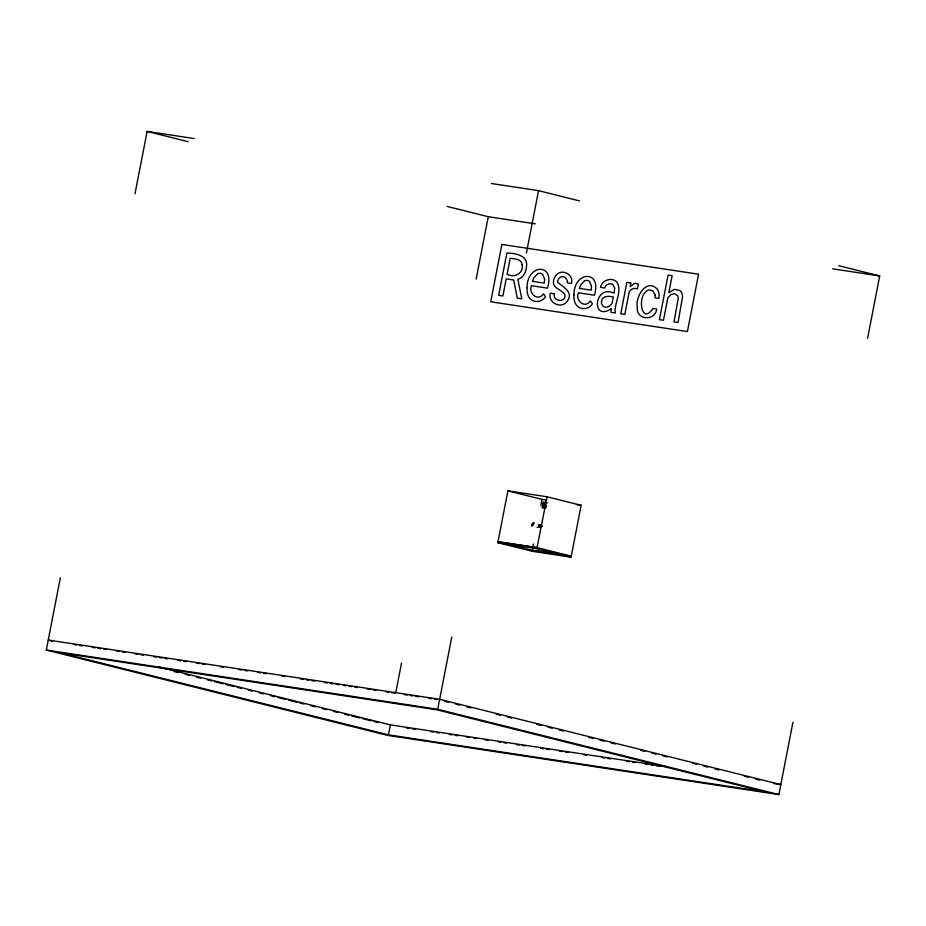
<?xml version="1.0" encoding="UTF-8"?>
<svg xmlns="http://www.w3.org/2000/svg" width="926" height="926" viewBox="0 0 926 926"><rect width="100%" height="100%" fill="white"/><g stroke="black" fill="none" stroke-linecap="round" stroke-linejoin="round"><path stroke-width="1.39" d="M539.696 525.991L539.418 527.299L537.022 527.276M532.577 524.637C529.985 524.371 534.406 522.912 532.832 524.012M792.945 722.268L778.882 794.577L387.462 735.348L46.3 650.052L60.352 577.743M134.999 193.754L147.118 131.423L194.159 138.541M395.738 692.787L401.525 663.039M476.161 279.05L488.28 216.719L447.27 206.463M388.434 734.85L60.387 652.83L436.759 709.791L764.795 791.799L388.434 734.85L390.367 724.873L159.052 667.044M778.882 794.577L437.72 709.281L451.784 636.972M526.419 252.983L538.538 190.652L491.486 183.533M567.071 555.473L532.23 550.194L532.033 551.19L497.818 542.717L507.899 490.849L547.046 496.776L581.158 505.307L571.076 557.163L531.929 551.248L532.126 550.252L498.014 541.722L537.149 547.636L571.273 556.167M499.23 542.995L499.415 541.999L537.057 547.694M532.612 547.752L533.341 544.013M540.807 505.619L542.011 499.38L507.899 490.849M571.076 557.163L536.86 548.69L547.046 496.776M569.664 556.885L569.86 555.889M867.581 338.279L879.7 275.948L838.69 265.693M539.696 525.644C538.18 523.41 545.877 527.554 539.661 525.355M545.865 505.816L545.889 507.124M538.92 525.563L538.608 524.857L538.33 525.54M533.237 522.6C532.137 523.456 533.758 524.255 531.779 526.211M545.923 504.855L545.46 507.24A1.32 0.984 -76 0 0 545.935 507.737M532.959 523.665L534.383 523.04M539.962 524.903L538.851 525.007L539.626 525.216M539.742 525.47L541.583 524.753M488.28 216.719L535.321 223.837M832.659 268.829L879.7 275.948M542.011 499.38L546.722 500.098M576.458 504.589L581.158 505.307M547.451 502.76L543.249 502.123L542.127 507.853L544.928 508.281M497.818 542.717L536.964 548.643M532.126 550.252L560.091 554.477M73.733 644.589L76.58 645.017M79.439 645.445L82.287 645.885M92.264 647.39L95.112 647.818M97.971 648.258L100.818 648.686M103.666 649.114L106.525 649.543M116.502 651.059L119.35 651.487M122.209 651.916L125.056 652.355M135.034 653.86L137.881 654.288M140.74 654.728L143.588 655.157M153.566 656.661L156.425 657.101M159.272 657.529L162.119 657.958M164.978 658.398L167.826 658.826M177.804 660.331L180.651 660.77M183.51 661.199L186.357 661.627M196.335 663.143L199.183 663.572M202.042 664L204.889 664.428M220.573 666.801L223.421 667.241M239.105 669.614L241.952 670.042M244.811 670.47L247.659 670.91M257.636 672.415L260.495 672.843M263.343 673.283L266.19 673.711M281.874 676.084L284.722 676.512M300.406 678.885L303.265 679.314M306.112 679.753L308.96 680.182M311.819 680.61L314.666 681.05M324.644 682.555L327.491 682.983M330.35 683.423L333.198 683.851M336.045 684.279L338.904 684.708M343.176 685.356L346.035 685.796M348.882 686.224L351.73 686.652M354.577 687.08L357.436 687.52M367.414 689.025L370.261 689.453M373.12 689.893L375.968 690.321M385.945 691.826L388.793 692.266M391.652 692.694L394.499 693.123M404.477 694.639L407.336 695.067M410.183 695.495L413.031 695.935M415.89 696.364L418.737 696.792M428.715 698.308L431.562 698.736M434.421 699.165L437.269 699.593M46.3 650.052L437.72 709.281M390.367 724.873L666.94 766.728M406.549 727.975L409.408 728.403M412.255 728.831L415.114 729.271M430.833 731.644L433.692 732.072M436.54 732.512L439.399 732.941M449.399 734.457L452.258 734.885M455.117 735.325L457.976 735.753M466.542 737.05L469.401 737.478M473.684 738.126L476.543 738.566M485.12 739.862L487.967 740.291M497.968 741.807L500.827 742.235M503.686 742.675L506.545 743.103M516.546 744.62L519.405 745.048M522.252 745.476L525.111 745.916M540.83 748.289L543.689 748.729M546.548 749.157L549.396 749.585M559.397 751.102L562.256 751.53M565.115 751.97L567.974 752.398M583.681 754.771L586.54 755.211M602.259 757.584L605.118 758.024M607.977 758.452L610.824 758.88M626.543 761.265L629.402 761.693M632.261 762.121L635.109 762.561M645.109 764.077L647.968 764.506M650.828 764.934L653.687 765.374M656.546 765.802L659.405 766.23M773.685 783.523L780.826 784.611L439.665 699.315L48.233 640.074L52.435 641.128M538.538 190.652L579.537 200.907M147.118 131.423L188.117 141.666M444.306 701.213L448.508 702.267M455.523 704.015L459.724 705.068M466.739 706.827L470.94 707.881M496.174 714.189L500.376 715.231M507.39 716.99L511.592 718.044M536.825 724.352L541.039 725.405M548.042 727.153L552.243 728.206M559.258 729.954L563.459 731.008M588.693 737.316L592.906 738.369M599.909 740.117L604.122 741.17M611.125 742.93L615.339 743.972M640.572 750.28L644.774 751.333M651.788 753.093L655.99 754.146M662.993 755.894L667.206 756.947M692.44 763.255L696.641 764.309M703.656 766.057L707.858 767.11M714.872 768.858L719.074 769.911M744.307 776.22L748.509 777.273M755.523 779.021L759.725 780.074M174.076 671.547L178.278 672.589M185.258 674.336L189.46 675.39M196.451 677.137L200.641 678.179M207.632 679.927L211.834 680.98M214.624 681.675L223.016 683.782M225.817 684.476L234.197 686.571M236.998 687.277L241.188 688.319M248.18 690.067L252.381 691.12M259.373 692.868L263.563 693.91M270.554 695.658L274.744 696.711M277.545 697.405L285.937 699.512M288.727 700.206L297.119 702.302M299.92 703.008L304.11 704.049M311.101 705.797L315.303 706.851M322.294 708.598L326.484 709.64M333.476 711.388L337.666 712.441M344.657 714.189L348.859 715.242M351.649 715.937L360.04 718.032M362.842 718.738L371.222 720.833M374.023 721.528L378.213 722.581M554.385 293.797C552.162 301.691 566.249 303.057 564.929 294.781C562.256 289.213 551.34 288.518 553.702 280.184A7.998 5.973 -76 0 1 556.075 275.277C561.781 268.089 574.305 274.628 571.388 283.495L567.314 282.881L567.36 280.775L565.277 277.418C561.781 275.115 556.977 278.251 557.741 282.372C563.76 287.373 574.606 292.836 566.515 302.154C560.334 309.122 547.579 302.374 550.333 293.183L554.385 293.797M527.068 287.778L527.056 290.845A13.959 10.429 -76 0 0 529.637 298.172C533.654 303.392 542.208 302.177 545.518 296.76L543.539 293.831C537.971 302.003 528.133 293.449 531.455 285.694L547.509 288.125C555.415 262.336 526.801 263.956 527.068 287.778M573.97 294.873L573.958 297.94A13.959 10.429 -76 0 0 576.539 305.267C580.567 310.488 589.11 309.272 592.42 303.855L590.441 300.927C584.873 309.099 575.034 300.556 578.356 292.801L594.411 295.22C602.317 269.431 573.703 271.052 573.97 294.873M655.052 294.908L655.029 297.767L658.872 298.346L659.092 295.903A11.205 8.369 -76 0 0 657.645 289.711C647.54 277.187 634.947 296.285 637.308 307.27C635.977 320.292 655.11 321.438 656.789 309.053L652.957 308.474C641.903 324.98 637.597 298.913 645.422 292.176A7.339 5.487 -76 0 1 649.288 289.919L652.807 290.764L655.052 294.908M611.056 308.925L610.986 312.317L615.234 312.953C614.042 302.617 622.92 291.204 616.635 281.817C611.426 276.747 601.796 280.358 600.557 287.373L604.632 287.986C605.326 284.398 609.736 282.661 612.804 284.548L614.702 288.136L614.042 293.172C594.237 283.923 590.719 321.727 611.056 308.925M682.555 296.725L678.063 322.468L674.012 321.854L678.318 298.068L677.855 295.869L674.591 293.704L670.852 294.572L667.82 297.883L663.467 320.257L659.416 319.644L668.086 275.057L672.137 275.67L668.838 292.651L674.591 289.294L679.858 290.532A7.929 5.926 -76 0 1 682.335 294.7L682.555 296.725M539.395 526.894L541.386 527.207L539.395 526.894M601.564 301.147L601.437 303.45L603.312 306.575C606.484 308.3 610.338 306.298 612.051 303.427L613.313 296.98C609.169 295.915 602.328 295.591 601.564 301.147M544.592 278.992L544.314 283.101L532.438 281.307L533.885 277.626L537.994 273.494L540.367 273.239L542.532 274.154L544.592 278.992M591.494 286.088L591.216 290.197L579.34 288.403L580.787 284.722L584.896 280.59L587.269 280.335L589.434 281.249L591.494 286.088M522.171 264.871C523.607 273.494 514.37 278.17 507.101 274.304L510.214 258.25C514.567 258.805 521.882 258.944 522.171 264.871M526.547 266.109L526.153 269.061A11.587 8.658 -76 0 1 520.782 277.962L517.877 279.397L521.813 298.82L517.298 298.137L513.698 279.999L506.209 278.865L502.887 295.961L498.663 295.313L506.881 253.053C514.798 253.111 528.063 255.206 526.547 266.109M541.826 526.57L539.464 526.257L541.826 526.57M630.803 282.986L630.166 286.62L634.854 283.263L638.35 283.946L637.377 288.935C634.241 287.5 630.525 288.97 629.136 292.118L624.807 314.412L620.756 313.798L626.856 282.384L630.803 282.986M501.869 244.441L490.722 301.783L687.416 331.554L698.563 274.2L501.869 244.441M543.585 502.968L543.18 507.286L543.55 505.411L544.893 505.619L543.643 504.959L543.921 503.501L545.576 503.269L543.585 502.968M532.936 524.776L531.918 525.609L532.936 524.753"/></g></svg>
